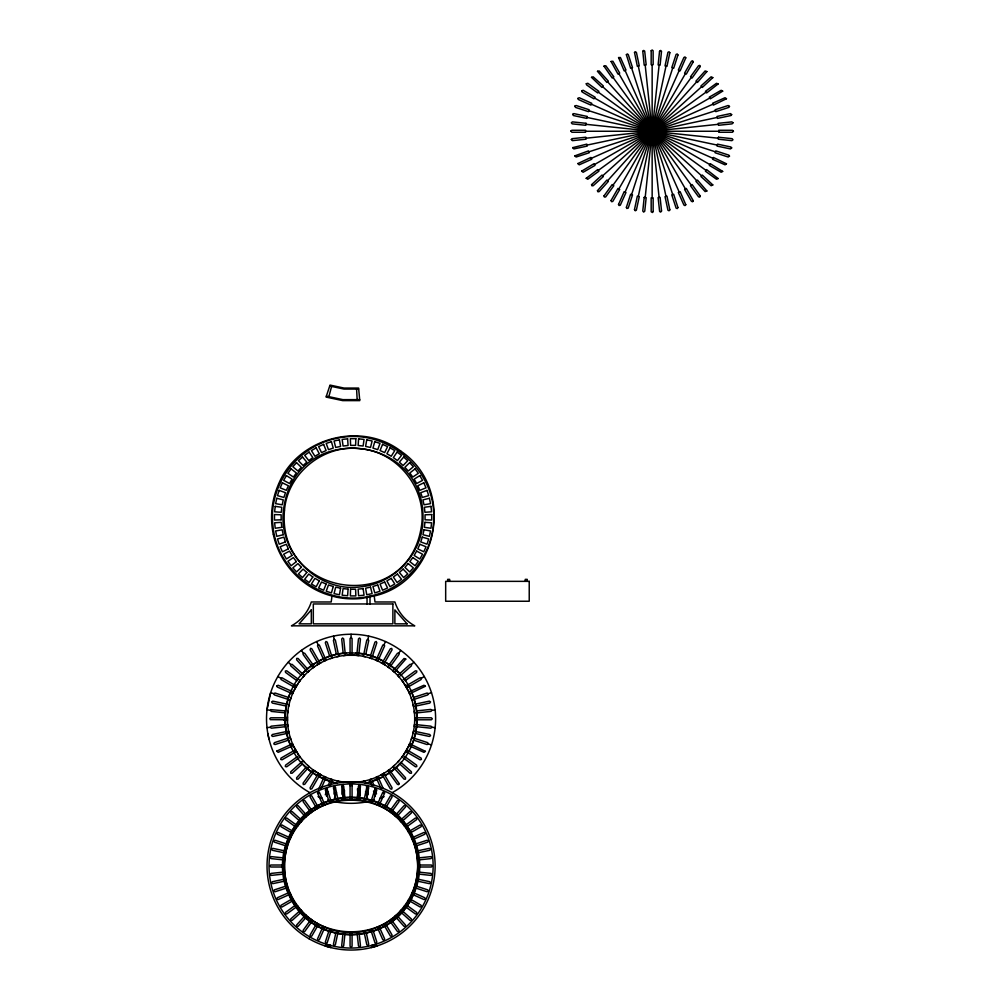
<?xml version="1.0" encoding="UTF-8"?>
<svg xmlns="http://www.w3.org/2000/svg" width="1000" height="1000" viewBox="0 0 1000 1000"><rect width="100%" height="100%" fill="white"/><g stroke="black" fill="none" stroke-linecap="round" stroke-linejoin="round"><path stroke-width="1.5" d="M317.162 775.55C274.775 752.788 274.85 684.788 317.162 662.038M366.962 782.962L382.125 777.2L383.188 776.587L382.025 774.388L390.35 788.812L391.712 789.175L392.075 787.812L383.75 773.388L385.062 775.5C427.337 752.725 427.375 684.862 385.062 662.087L383.75 664.188L380.962 662.588M284.975 717.8L284.975 716.488A66.15 66.15 0 0 1 291.625 689.8M303.975 765.188L304.675 765.9M398.175 672.4L397.475 671.688M285.225 712.875L271.137 711.388L270.613 709.625L285.425 710.9L284.975 717.712L287.45 717.8L270.8 717.8L269.837 718.538L270.3 719.65L287.45 719.788L284.037 720.225L284.975 719.788L285.4 726.7L271.35 728.175L270.25 727.288L271.137 726.2L286.188 724.613M416.962 712.875L416.75 710.888L430.8 709.412L431.9 710.3L431.012 711.388L415.962 712.975M284.475 865.013C287.075 777.325 417.688 779.275 417.675 867C415.075 954.675 284.462 952.725 284.475 865.013L270.8 865.013L269.812 866L270.8 867L284.475 867M352.15 652.688L352.062 655.175L352.075 638.525L351.075 637.525L350.075 638.525L350.075 655.175L350.075 652.65L364.825 654.1L373.7 656.637L383.263 661.05M287.7 713.138L287.9 711.15M414.45 724.45L414.25 726.438M408.85 751L406.662 749.737L408.288 746.7M273.312 534.312C279.363 563.713 302.9 588.625 332.013 596L331.2 601.975L311.325 601.975A41.938 41.938 0 0 1 291.438 625.837L414.775 625.837A41.938 41.938 0 0 1 394.875 601.975L375 601.975L374.188 596C439.188 581.4 456.2 488.387 401.1 451.325M342.137 794.3L343.175 784.438M343.675 798.725L344.538 790.462M358.875 654.125L360.45 639.062L359.575 637.975L358.475 638.862L356.737 655.425L358.713 655.625M342.962 933.65L341.7 945.738L342.575 946.825L343.675 945.938L344.938 933.85M357.2 798.15L358.475 786.062L359.575 785.175L360.45 786.275L359.188 798.363M416.75 726.7L416.962 724.725M645.188 197.5L659.112 65.025M350.075 785.725L351.075 784.737L352.075 785.725M350.075 799.062L351.075 800.062L352.075 799.062M266.988 709.963L270.663 692.663L273.788 693.688L274.425 694.938L290.262 700.075L290.875 698.188M413.638 740.175L427.113 744.55L428.363 743.913L427.725 742.65L411.887 737.513L411.275 739.4M288.637 706.538L289.05 704.6M334.038 794.15L335.462 787.438M365.275 656.762L363.325 656.35L366.788 640.075L367.975 639.3L368.65 636.1M336.475 792.262L334.438 798.3M335.938 932.425L333.413 944.312L334.175 945.5L335.363 944.725L337.887 932.837M364.263 799.163L366.788 787.275L367.975 786.513L368.738 787.688L366.213 799.575M413.1 733L413.512 731.05L429.8 734.513L430.562 735.688L429.387 736.462L415.525 733.512M638.3 196.412L666 66.125M415.863 724.6L431.012 726.2L431.9 727.288L430.8 728.175L415.75 726.587M326.375 396.125L326.112 397.088L342.7 400.613L359.762 400.625L358.6 388.062L344.025 388.062L330.025 385.087L326.375 396.125L342.863 399.637L359.7 399.637M328.825 396.788L331.587 386.525M329.613 947.237L330.163 945.325M317.512 791.725L318.025 793.037L319.337 792.525M287.863 699.3L288.475 697.412L275.038 693.037L273.788 693.688M325.325 794.825L327.512 788.088M328.387 785.4L329.7 781.35M370.55 655.612L374.938 642.138L376.188 641.5L376.825 642.763L372.15 657.163M328.425 791.712L326.475 796.112M330.238 786.15L332.362 779.613L330.475 778.988M329.075 930.487L325.325 942.038L325.962 943.288L327.212 942.65L331.438 929.65M370.712 802.35L374.938 789.35L376.188 788.713L376.825 789.963L373.075 801.525M413.675 740.175L414.288 738.288M631.575 194.613L672.738 67.925M278.55 484.175C271.65 499.787 269.8 517.5 273.288 534.212M298.3 683.2L296.475 686.125L282.05 677.8L280.7 678.162L281.062 679.525L295.487 687.85L293.863 690.888M318.663 789.137L324.288 776.513L326.1 777.325M384.125 644.55L384.637 645.863L377.863 661.075L376.037 660.263L382.812 645.062L384.125 644.55L385.462 641.562M320.9 789.025L325.525 778.625M625.062 192.113L679.237 70.425M323.075 926.438L317.512 938.925L318.025 940.25L319.337 939.737L324.9 927.25M377.25 804.75L382.812 792.262L384.125 791.762L384.637 793.075L379.075 805.562M278.587 484.075C297.475 437.713 361.512 420.688 401.012 451.275M335.188 782.962L318.962 776.587L320.125 774.388L312.875 769.688M318.962 776.587L320.125 774.388L321.188 775M383.188 661L382.025 663.2L390.35 648.775L391.712 648.413L392.075 649.775L383.75 664.2L384.812 664.812M618.85 188.95L685.45 73.587M320.125 774.388L311.8 788.812L310.438 789.175L310.075 787.812L318.4 773.388L317.087 775.5M316.913 923.188L310.075 935.025L310.438 936.388L311.8 936.012L317.875 925.5M384.275 806.513L390.35 795.987L391.712 795.625L392.075 796.988L386 807.513M403.85 754.388L406.662 749.737L421.087 758.075L421.45 759.425L420.1 759.788L405.675 751.462L407.788 752.788M383.75 664.2L385.062 662.087M303.125 676.963L304.462 675.487L292.087 664.338L290.538 664.625L290.75 665.825L301.275 675.3L305.125 671.213A66.15 66.15 0 0 1 316.025 662.7L317.087 662.087L318.4 664.2L310.075 649.775L310.675 648.312L311.8 648.775L320.125 663.2L318.962 661L328.45 656.637L337.325 654.1L349.988 652.688M613 185.15L691.3 77.387M299.025 682.2L300.188 680.6L286.712 670.812L285.325 671.025L285.55 672.412L297.013 680.75M311.988 770.9L303.087 783.15L303.312 784.538L304.7 784.325L314.488 770.85M388.5 665.588L397.45 653.263L398.837 653.05L399.062 654.438L390.163 666.688M398.837 653.05L400.775 650.4M401.962 756.988L403.125 755.387M311.125 919.3L303.087 930.362L303.312 931.75L304.7 931.525L311.837 921.7M390.312 810.312L397.45 800.475L398.837 800.263L399.062 801.65L391.025 812.7M399.025 760.625L397.688 762.1M607.587 180.763L696.712 81.775M306.1 767.25L296.625 777.788L296.7 779.188L298.1 779.112L309.25 766.737L307.762 765.413M399.562 763.787L400.9 762.312L411.4 771.762L411.463 773.175L410.062 773.25L399.538 763.775L397.025 766.375A66.15 66.15 0 0 1 386.125 774.887M305.775 914.837L296.625 924.987L296.7 926.4L298.1 926.325L306.238 917.288M394.9 815.837L404.05 805.688L405.45 805.612L405.525 807.013L396.375 817.175M313.587 665.512L304.7 653.263L303.312 653.05L303.087 654.438L312.875 667.913L314.488 666.737M602.663 175.837L701.65 86.7M309.25 670.85L307.762 672.188L296.625 659.8L296.7 658.4L298.1 658.475L307.575 669M399.025 676.963L397.688 675.487L410.062 664.338L411.463 664.412L413.9 662.225M400.15 675.95L411.4 665.825L411.463 664.412M394.387 765.413L392.9 766.737L404.05 779.112L405.45 779.188L405.525 777.788L396.05 767.25M300.912 909.825L290.75 918.975L290.675 920.375L292.087 920.45L302.25 911.312M399.9 820.7L410.062 811.55L411.463 811.625L411.4 813.025L401.238 822.175M598.275 170.413L706.038 92.125M311.388 665.863L313 664.7M297.8 756.275L285.55 765.175L285.325 766.562L286.712 766.787L300.188 756.988L299.025 755.387M403.113 679.762L415.438 670.812L416.825 671.025L416.6 672.412L405.138 680.75M389.15 772.887L390.763 771.725M295.375 905.238L285.55 912.375L285.325 913.775L286.712 913.988L297.775 905.95M404.375 826.05L415.438 818.012L416.825 818.238L416.6 819.625L406.775 826.762M294.363 752.788L296.475 751.462L282.05 759.788L280.7 759.425L281.062 758.075L295.475 749.75L293.3 751M407.863 684.862L405.675 686.125L420.1 677.8L421.45 678.162L421.087 679.525L406.675 687.837L408.862 686.675M318.025 644.55L317.512 645.863L324.288 661.075L326.1 660.263L319.337 645.062L318.025 644.55L316.688 641.562M594.475 164.562L709.825 97.963M317.337 664.812L321.188 662.588M421.45 678.162L424.288 676.525M380.962 775L384.812 772.775M291.588 899.2L281.062 905.275L280.7 906.637L282.05 907L292.575 900.925M408.25 831.838L420.1 825L421.45 825.375L421.087 826.725L410.562 832.8M318.888 661.05L320.025 660.387A66.15 66.15 0 0 1 346.463 652.812M383.263 776.538L382.125 777.2A66.15 66.15 0 0 1 364.825 783.487M591.312 158.35L713 104.175M323.263 658.775L325.075 657.962M377.075 779.625L378.888 778.812M288.438 892.8L277.337 897.75L276.837 899.062L278.15 899.562L290.637 894M411.512 838L424 832.45L425.312 832.95L424.812 834.262L412.325 839.825M349.988 784.9L352.15 784.9M336.875 656.762L338.825 656.35L335.363 640.075L334.175 639.3L333.413 640.487L336.362 654.338L338.3 653.888M588.812 151.85L715.5 110.688M330.475 658.6L332.362 657.987M413.638 697.425L427.113 693.037L428.363 693.688L427.725 694.938L411.887 700.075L411.275 698.188M428.363 693.688L431.488 692.663M371.675 778.988L369.787 779.613L371.875 786.012M287.425 885.638L274.425 889.862L273.788 891.112L275.038 891.75L286.6 888M415.55 844.013L427.113 840.25L428.363 840.888L427.725 842.138L414.725 846.363M371.413 947.55L377.05 945.938M343.088 799.538L342.325 799.55M370.925 945.625L376.438 944.05M370.012 596.087C406.163 588.775 434.312 554.338 433.688 517.3C435.238 467.9 384.338 426.688 336.337 438.475C297.162 446.188 267.938 485.925 272.95 525.725C276.525 571.875 325.062 607.038 370.012 596.087L370.012 603.962M374.188 596L361.575 598.45A81.587 81.587 0 0 1 336.087 597.1L332.013 596M365.275 780.825L363.325 781.237M359.825 799.55L359.062 799.538M587.013 145.113L717.3 117.425M287.162 731.363L272.35 734.513L271.588 735.688L272.762 736.462L287.663 733.288M415.525 704.075L429.387 701.137L430.562 701.9L429.8 703.075L413.512 706.538L413.1 704.6M284.237 879.188L272.35 881.725L271.588 882.9L272.762 883.662L284.65 881.137M417.5 850.863L429.387 848.337L430.562 849.112L429.8 850.288L417.912 852.812M585.913 138.225L718.388 124.3M343.438 655.625L345.412 655.425L343.675 638.862L342.575 637.975L341.7 639.062L343.175 653.15M266.988 727.638L270.25 727.288M431.9 710.3L435.163 709.963M356.737 782.163L358.713 781.963M283.225 872.138L271.137 873.4L270.25 874.5L271.35 875.387L283.438 874.112M418.713 857.887L430.8 856.625L431.9 857.513L431.012 858.6L418.925 859.875M348.675 797.412C258.45 802.013 263.137 936.3 353.475 934.587C443.7 930 439.012 795.7 348.675 797.412A68.625 68.625 0 0 0 292.038 901.012A68.625 68.625 0 0 0 410.112 901.012A68.625 68.625 0 0 0 353.475 797.412M358.6 389.062L343.975 389.062L329.663 386.012M346.637 655.288L355.513 655.288M417.175 717.712L414.688 717.8L431.35 717.8L432.337 718.8L431.35 719.788L414.688 719.788L417.175 719.875L417.175 721.1A66.15 66.15 0 0 1 410.525 747.788M355.513 782.3L346.637 782.3M585.55 131.263L718.75 131.263M417.675 865.013L431.35 865.013L432.337 866L431.35 867L417.675 867M585.913 124.3L718.388 138.225M431.9 727.288L435.163 727.638M343.438 781.963L345.412 782.163M283.438 857.887L271.35 856.625L270.25 857.513L271.137 858.6L283.225 859.875M418.925 872.138L431.012 873.4L431.9 874.5L430.8 875.387L418.713 874.112M267.013 709.762L270.25 710.3M338.825 781.237L336.875 780.825M587.013 117.425L717.3 145.113M363.85 653.888L365.8 654.3L368.738 640.487L367.975 639.3M287.575 704.275L272.762 701.137L271.588 701.9L272.35 703.075L286.212 706.025M284.65 850.863L272.762 848.337L271.588 849.112L272.35 850.288L284.237 852.812M417.912 879.188L429.8 881.725L430.562 882.9L429.387 883.662L417.5 881.137M325.712 944.05L331.225 945.625M325.1 945.938L330.737 947.55M588.812 110.688L715.5 151.85M369.787 657.987L371.675 658.6M428.363 743.913L431.488 744.925M286.6 844.013L275.038 840.25L273.788 840.888L274.425 842.138L287.425 846.363M414.725 885.638L427.725 889.862L428.363 891.112L427.113 891.75L415.55 888M591.312 104.175L713 158.35M377.075 657.962L378.888 658.775M323.263 778.812L325.075 779.625M290.637 838L278.15 832.45L276.837 832.95L277.337 834.262L288.438 839.2M412.325 892.188L424.812 897.75L425.312 899.062L424 899.562L411.512 894M367.463 798.263L365.538 791.6M293.288 686.675L295.487 687.85L296.475 686.125L294.363 684.812M594.475 97.963L709.825 164.562M277.85 676.525L280.7 678.162M292.575 831.087L282.05 825L280.7 825.375L281.062 826.725L291.588 832.8M410.562 899.2L421.087 905.275L421.45 906.637L420.1 907L408.25 900.163M387.663 666.737L389.275 667.913M375.425 796.025L373.525 791.125M598.275 92.125L706.038 170.413M389.15 664.7L390.763 665.863M404.275 756.225L416.6 765.175L416.825 766.562L415.438 766.787L403.188 757.887M311.388 771.725L313 772.887M297.775 826.05L286.712 818.012L285.325 818.238L285.55 819.625L295.375 826.762M406.775 905.238L416.6 912.375L416.825 913.775L415.438 913.988L404.375 905.95M602.663 86.7L701.65 175.837M288.25 662.225L290.675 664.412M302.25 820.7L292.087 811.55L290.675 811.625L290.75 813.025L300.912 822.175M401.238 909.825L411.4 918.975L411.463 920.375L410.062 920.45L399.9 911.312M304.462 762.1L303.125 760.625L290.75 771.762L290.675 773.175L292.087 773.25L302.613 763.775L301.25 762.312M607.587 81.775L696.712 180.763M399.562 673.8L400.9 675.275M306.238 814.712L298.1 805.688L296.7 805.612L296.625 807.013L305.775 817.175M396.375 914.837L405.525 924.987L405.45 926.4L404.05 926.325L394.9 916.162M613 77.387L691.3 185.15M401.962 680.6L403.125 682.2M301.375 650.4L303.312 653.05M311.837 810.312L304.7 800.475L303.312 800.263L303.087 801.65L311.125 812.7M391.025 919.3L399.062 930.362L398.837 931.75L397.45 931.525L390.312 921.7M403.85 683.2L408.288 690.888M298.3 754.388L293.863 746.7M382.812 792.525L384.125 793.037L384.637 791.725M618.85 73.587L685.45 188.95M317.875 806.513L311.8 795.987L310.438 795.625L310.075 796.988L316.913 808.825M386 924.5L392.075 935.025L391.712 936.388L390.35 936.012L384.275 925.5M625.062 70.425L679.237 192.113M383.075 788.213L377.863 776.513L376.037 777.325L381.087 788.662M324.9 804.75L319.337 792.262L318.025 791.762L317.512 793.075L323.075 805.562M379.075 926.438L384.637 938.925L384.125 940.25L382.812 939.737L377.25 927.25M290.875 739.4L290.262 737.513L274.425 742.65L273.788 743.913L275.038 744.55L288.512 740.175L287.863 738.288M631.575 67.925L672.738 194.613M413.675 697.412L414.288 699.3M331.887 656.538L327.212 642.138L325.962 641.5L325.325 642.763L329.7 656.237M372.45 781.35L373.8 785.537M374.712 788.312L376.512 793.888M331.438 802.35L327.212 789.35L325.962 788.713L325.325 789.963L329.075 801.525M373.075 930.487L376.825 942.038L376.188 943.288L374.938 942.65L370.712 929.65M372.562 945.163L373.113 947.05M638.3 66.125L666 196.412M366.413 786.137L368.237 794.737M333.5 636.1L334.175 639.3M337.887 799.163L335.363 787.275L334.175 786.513L333.413 787.688L335.938 799.575M366.213 932.425L368.738 944.312L367.975 945.5L366.788 944.725L364.263 932.837M288.637 731.05L289.05 733M267.812 733.475L269.037 739.25M414.25 711.15L414.45 713.138M287.9 726.438L287.7 724.45M645.188 65.025L659.112 197.5M358.975 784.438L360.2 796.112M357.438 788.863L358.475 798.725M344.938 798.15L343.675 786.062L342.575 785.175L341.7 786.275L342.962 798.363M359.188 933.65L360.45 945.738L359.575 946.825L358.475 945.938L357.2 933.85M356.613 389.162L357.163 399.762M652.15 64.662L652.15 197.862M527.238 581.35L527.238 579.362L525.25 579.362L525.25 581.35M449.65 581.35L449.65 579.362L447.663 579.362L447.663 581.35M367.038 596.587L367.038 603.962M352.075 784.938L352.075 799.4M352.075 932.6L352.075 946.275L351.075 947.275L350.075 946.275L350.075 932.6M351.075 634.25L351.075 637.525M350.075 784.938L350.075 799.4M287.45 716.575L287.45 721.012M337.325 783.487A66.15 66.15 0 0 1 320.025 777.2M316.025 774.887A66.15 66.15 0 0 1 305.125 766.375M291.625 747.788A66.15 66.15 0 0 1 284.975 721.1M355.688 652.812A66.15 66.15 0 0 1 382.125 660.387M386.125 662.7A66.15 66.15 0 0 1 397.025 671.213M410.525 689.8A66.15 66.15 0 0 1 417.175 716.488M310.087 792.738A84.55 84.55 0 0 1 285.988 664.825A84.55 84.55 0 0 1 416.15 664.825A84.55 84.55 0 0 1 392.062 792.738M384.113 796.612A84.55 84.55 0 0 1 379.988 798.238M374.375 800.062A84.55 84.55 0 0 1 370.087 801.175M368.65 801.488A84.55 84.55 0 0 1 333.5 801.488M332.05 801.175A84.55 84.55 0 0 1 327.775 800.062M322.163 798.238A84.55 84.55 0 0 1 318.038 796.612M353.4 799.4A66.638 66.638 0 0 1 408.4 899.987A66.638 66.638 0 0 1 293.75 899.987A66.638 66.638 0 0 1 348.75 799.4M276.762 685.987L277.337 687.05L292.55 693.825L293.363 692.013L278.15 685.238L276.762 685.987M399.25 783.637L398.612 784.663L397.45 784.325L387.663 770.85L389.275 769.688L399.25 783.637M425.4 751.338L424 752.35L408.787 745.575L409.6 743.763L425.4 751.338M571.337 139.5L572.425 140.65L586.025 139.213L585.812 137.238L572.212 138.663L571.337 139.5M577.837 98.462L578.413 99.525L590.9 105.087L591.712 103.275L579.225 97.713L577.837 98.462M586.225 178.3L587.8 179.25L598.85 171.225L597.688 169.613L586.225 178.3M603.987 66.175L612.2 77.975L613.812 76.8L605.775 65.738L603.987 66.175M618.525 204.45L619.1 205.512L620.275 205.225L625.975 192.512L624.15 191.7L618.525 204.45M642.775 51.275L644.2 65.138L646.175 64.925L644.688 51.075L643.662 50.45L642.775 51.275M661.538 211L660.65 212.087L659.613 211.45L658.125 197.613L660.1 197.4L661.538 211M685.788 57.825L680.15 70.825L678.337 70.025L683.888 57.525L684.963 56.95L685.788 57.825M700.325 196.1L699.688 197.138L698.525 196.788L690.5 185.738L692.1 184.562L700.325 196.1M718.088 83.975L706.625 92.925L705.45 91.312L716.513 83.275L718.088 83.975M726.475 163.812L725.075 164.825L712.588 159.262L713.4 157.45L726.475 163.812M732.975 122.775L732.087 123.863L718.487 125.3L718.288 123.312L731.888 121.888L732.975 122.775M350.588 589.25L350.35 595.913L355.838 595.913L355.613 589.25L350.588 589.25M355.838 438.7L355.613 445.363L350.588 445.363L350.35 438.7L355.838 438.7M284.5 510.15C276.4 598.188 406.413 615.275 421.112 528.075C428.25 490.575 398.338 451.788 360.363 448.725C323.75 443.975 287.475 473.363 284.5 510.15M283.525 509.988C277.712 552.5 317.913 592.688 360.412 586.875C392.35 583.9 419.837 556.688 422.675 524.612C430.712 432.638 294.15 418.8 283.525 509.988M348.075 589.125L347.612 595.763L342.15 595.188L343.075 588.6L348.075 589.125M358.587 438.837L358.125 445.487L363.113 446.012L364.05 439.412L358.587 438.837M405.775 659.087L394.387 672.188L392.9 670.85L404.05 658.475L405.775 659.087M572.663 114.375L573.425 115.55L586.8 118.387L587.212 116.45L573.837 113.6L572.663 114.375M574.837 155.863L576.112 157.012L589.113 152.8L588.5 150.9L574.837 155.863M591.525 77.35L601.987 87.438L603.325 85.962L593.162 76.812L591.525 77.35M597.463 190.712L597.987 191.812L599.175 191.588L608.325 181.425L606.85 180.1L597.463 190.712M626.375 54.713L630.625 68.238L632.513 67.613L628.288 54.612L627.3 53.925L626.375 54.713M634.487 209.575L635.262 210.763L636.35 210.238L639.275 196.625L637.337 196.2L634.487 209.575M669.837 52.7L666.975 66.325L665.025 65.912L667.95 52.3L669.05 51.775L669.837 52.7M677.95 207.562L677.262 208.562L676.125 208.15L671.787 194.913L673.675 194.3L677.95 207.562M706.862 71.562L697.463 82.438L695.975 81.112L705.125 70.95L706.862 71.562M712.8 184.925L711.137 185.725L700.987 176.575L702.312 175.087L712.8 184.925M729.488 106.412L728.8 107.413L715.8 111.638L715.188 109.738L728.188 105.512L729.488 106.412M731.663 147.9L730.462 148.925L717.087 146.088L717.5 144.137L730.875 146.988L731.663 147.9M275.212 506.362L274.637 511.812L281.288 512.288L281.812 507.287L275.212 506.362M424.913 522.325L424.387 527.325L430.988 528.25L431.562 522.788L424.913 522.325M586.025 123.312L585.812 125.3L572.212 123.863L571.325 122.775L572.425 121.888L586.025 123.312M644.2 197.4L642.775 211L643.662 212.087L644.75 211.2L646.175 197.613L644.2 197.4M659.55 51.325L658.125 64.925L660.1 65.138L661.525 51.275L660.65 50.45L659.55 51.325M718.487 137.238L718.288 139.213L731.888 140.65L732.975 139.762L732.087 138.663L718.487 137.238M570.925 131.012L571.875 132.262L585.55 132.262L585.55 130.275L571.875 130.275L570.925 131.012M581.675 90.875L582.137 91.988L593.975 98.825L594.975 97.1L583.138 90.275L581.675 90.875M581.675 171.15L583.138 172.262L594.975 165.425L593.975 163.713L581.675 171.15M611.05 61.487L617.987 74.088L619.712 73.088L612.875 61.25L611.05 61.487M611.05 200.525L611.525 201.65L612.725 201.488L619.712 189.438L617.987 188.45L611.05 200.525M651.188 50.738L651.162 64.662L653.15 64.662L653.112 50.738L652.15 50L651.188 50.738M653.15 211.537L652.412 212.5L651.188 211.8L651.162 197.862L653.15 197.862L653.15 211.537M693.288 61.75L686.312 74.088L684.587 73.088L691.425 61.25L692.55 60.788L693.288 61.75M693.288 200.787L692.55 201.75L691.425 201.287L684.587 189.438L686.312 188.45L693.288 200.787M722.663 91.125L710.325 98.825L709.338 97.1L721.175 90.275L722.663 91.125M722.663 171.4L721.175 172.262L709.338 165.425L710.325 163.713L722.663 171.4M733.425 131.263L732.425 132.262L718.75 132.262L718.75 130.275L732.425 130.275L733.425 131.263M340.6 588.2L339.438 594.763L334.075 593.625L335.688 587.163L340.6 588.2M366.75 439.85L365.6 446.413L370.513 447.45L372.125 440.988L366.75 439.85M574.862 106.15L575.5 107.413L588.5 111.638L589.113 109.738L576.112 105.512L574.862 106.15M572.688 147.65L573.837 148.925L587.212 146.088L586.8 144.137L572.688 147.65M597.5 71.3L606.85 82.438L608.325 81.112L599.175 70.95L597.5 71.3M591.55 184.675L591.962 185.812L593.162 185.725L603.325 176.575L601.987 175.087L591.55 184.675M634.513 52.438L637.337 66.325L639.275 65.912L636.438 52.538L635.513 51.75L634.513 52.438M626.4 207.3L626.8 208.45L628.188 208.15L632.513 194.913L630.625 194.3L626.4 207.3M677.95 54.975L673.675 68.238L671.787 67.613L676.125 54.387L677.262 53.975L677.95 54.975M669.837 209.838L669.05 210.763L667.95 210.238L665.025 196.625L666.975 196.2L669.837 209.838M712.8 77.613L702.312 87.438L700.987 85.962L711.137 76.812L712.8 77.613M706.862 190.975L705.125 191.588L695.975 181.425L697.463 180.1L706.862 190.975M731.663 114.625L730.875 115.55L717.5 118.387L717.087 116.45L730.462 113.6L731.663 114.625M729.488 156.125L728.188 157.012L715.188 152.8L715.8 150.9L728.8 155.125L729.488 156.125M276.775 498.275L275.637 503.65L282.2 504.8L283.25 499.888L276.775 498.275M424 529.8L422.95 534.725L429.412 536.337L430.55 530.962L424 529.8M276.812 751.087L278.15 752.35L293.363 745.575L292.55 743.763L276.812 751.087M425.4 686.25L409.6 693.825L408.787 692.013L424 685.238L425.4 686.25M586.287 83.725L586.625 84.887L597.688 92.925L598.85 91.312L587.8 83.275L586.287 83.725M577.888 163.562L579.225 164.825L591.712 159.262L590.9 157.45L577.888 163.562M618.575 57.575L624.15 70.825L625.975 70.025L620.413 57.525L618.575 57.575M604.038 195.85L604.388 197.013L605.6 196.988L613.812 185.738L612.2 184.562L604.038 195.85M700.325 66.425L692.1 77.975L690.5 76.8L698.525 65.738L699.688 65.4L700.325 66.425M685.788 204.7L684.963 205.588L683.888 205L678.337 192.512L680.15 191.7L685.788 204.7M726.475 98.725L713.4 105.087L712.588 103.275L725.075 97.713L726.475 98.725M718.088 178.55L716.513 179.25L705.45 171.225L706.625 169.613L718.088 178.55M333.25 586.512L331.413 592.913L326.2 591.213L328.475 584.95L333.25 586.512M374.775 441.7L372.938 448.1L377.725 449.65L380 443.4L374.775 441.7M279.188 490.4L277.488 495.625L283.9 497.463L285.45 492.688L279.188 490.4M422.3 537.15L420.75 541.925L427.013 544.2L428.7 538.987L422.3 537.15M326.125 584.05L323.638 590.225L318.612 588L321.538 582.013L326.125 584.05M382.562 444.375L380.062 450.55L384.663 452.6L387.575 446.613L382.562 444.375M282.4 482.825L280.175 487.837L286.35 490.337L288.387 485.75L282.4 482.825M419.85 544.275L417.8 548.862L423.787 551.788L426.025 546.763L419.85 544.275M319.3 580.875L316.175 586.75L311.413 584L314.95 578.362L319.3 580.875M390.025 447.863L386.9 453.738L391.25 456.25L394.775 450.6L390.025 447.863M286.4 475.625L283.65 480.375L289.538 483.512L292.05 479.15L286.4 475.625M416.662 551.1L414.15 555.45L419.8 558.987L422.55 554.225L416.662 551.1M312.838 576.987L309.113 582.513L304.675 579.288L308.775 574.038L312.838 576.987M397.075 452.1L393.35 457.625L397.425 460.575L401.525 455.325L397.075 452.1M291.112 468.875L287.887 473.325L293.412 477.05L296.363 472.987L291.112 468.875M412.775 557.562L409.825 561.625L415.075 565.725L418.3 561.287L412.775 557.562M306.825 572.45L302.538 577.562L298.463 573.888L303.087 569.087L306.825 572.45M403.65 457.05L399.375 462.15L403.113 465.513L407.738 460.725L403.65 457.05M311.325 609.888L299.113 623.85L311.325 623.85L311.325 609.888M296.525 462.663L292.85 466.75L297.95 471.025L301.312 467.3L296.525 462.663M408.25 563.575L404.888 567.312L409.675 571.938L413.35 567.863L408.25 563.575M301.312 567.312L296.525 571.938L292.85 567.863L297.95 563.575L301.312 567.312M409.675 462.663L404.888 467.3L408.25 471.025L413.35 466.75L409.675 462.663M302.538 457.05L298.463 460.725L303.087 465.513L306.825 462.15L302.538 457.05M403.113 569.087L399.375 572.45L403.65 577.562L407.738 573.888L403.113 569.087M296.363 561.625L291.112 565.725L287.887 561.287L293.412 557.562L296.363 561.625M415.075 468.875L409.825 472.987L412.775 477.05L418.3 473.325L415.075 468.875M309.113 452.1L304.675 455.325L308.775 460.575L312.838 457.625L309.113 452.1M397.425 574.038L393.35 576.987L397.075 582.513L401.525 579.288L397.425 574.038M292.05 555.45L286.4 558.987L283.65 554.225L289.538 551.1L292.05 555.45M419.8 475.625L414.15 479.15L416.662 483.512L422.55 480.375L419.8 475.625M316.163 447.863L311.413 450.613L314.95 456.25L319.3 453.738L316.163 447.863M391.25 578.35L386.9 580.862L390.025 586.75L394.775 584L391.25 578.35M288.387 548.862L282.4 551.788L280.175 546.763L286.35 544.275L288.387 548.862M423.787 482.825L417.8 485.75L419.85 490.337L426.025 487.837L423.787 482.825M323.625 444.375L318.612 446.613L321.538 452.6L326.125 450.55L323.625 444.375M384.65 582L380.062 584.05L382.562 590.225L387.575 587.987L384.65 582M285.45 541.925L279.188 544.2L277.488 538.987L283.9 537.15L285.45 541.925M427.013 490.4L420.75 492.688L422.3 497.463L428.7 495.625L427.013 490.4M331.413 441.7L326.188 443.4L328.475 449.663L333.25 448.1L331.413 441.7M377.725 584.95L372.938 586.512L374.787 592.913L380 591.213L377.725 584.95M283.25 534.725L276.775 536.337L275.637 530.962L282.2 529.8L283.25 534.725M429.412 498.275L422.95 499.888L424 504.8L430.55 503.65L429.412 498.275M339.438 439.85L334.062 440.988L335.688 447.45L340.6 446.413L339.438 439.85M370.513 587.15L365.6 588.2L366.763 594.763L372.125 593.612L370.513 587.15M281.812 527.325L275.212 528.25L274.637 522.788L281.288 522.325L281.812 527.325M430.988 506.362L424.387 507.287L424.913 512.288L431.562 511.812L430.988 506.362M347.612 438.837L342.15 439.412L343.075 446.012L348.075 445.487L347.612 438.837M363.113 588.6L358.125 589.125L358.587 595.763L364.05 595.188L363.113 588.6M281.15 519.812L274.488 520.05L274.488 514.562L281.15 514.788L281.15 519.812M431.7 514.562L425.05 514.788L425.05 519.812L431.7 520.05L431.7 514.562M529.225 581.35L445.675 581.35L445.675 601.237L529.225 601.237L529.225 581.35M392.887 603.962L313.312 603.962L313.312 623.85L392.887 623.85L392.887 603.962M407.088 623.85L394.875 623.85L394.875 609.888L407.088 623.85M414.688 721.012L414.688 716.575A63.663 63.663 0 0 0 318.6 664.038A63.663 63.663 0 0 0 318.6 773.55A63.663 63.663 0 0 0 414.688 721.012M309.05 938.787A84.05 84.05 0 0 0 435.125 866A84.05 84.05 0 0 0 309.05 793.213A84.05 84.05 0 0 0 309.05 938.787M310.05 937.062A82.062 82.062 0 0 0 433.137 866A82.062 82.062 0 0 0 310.05 794.938A82.062 82.062 0 0 0 310.05 937.062"/></g></svg>
